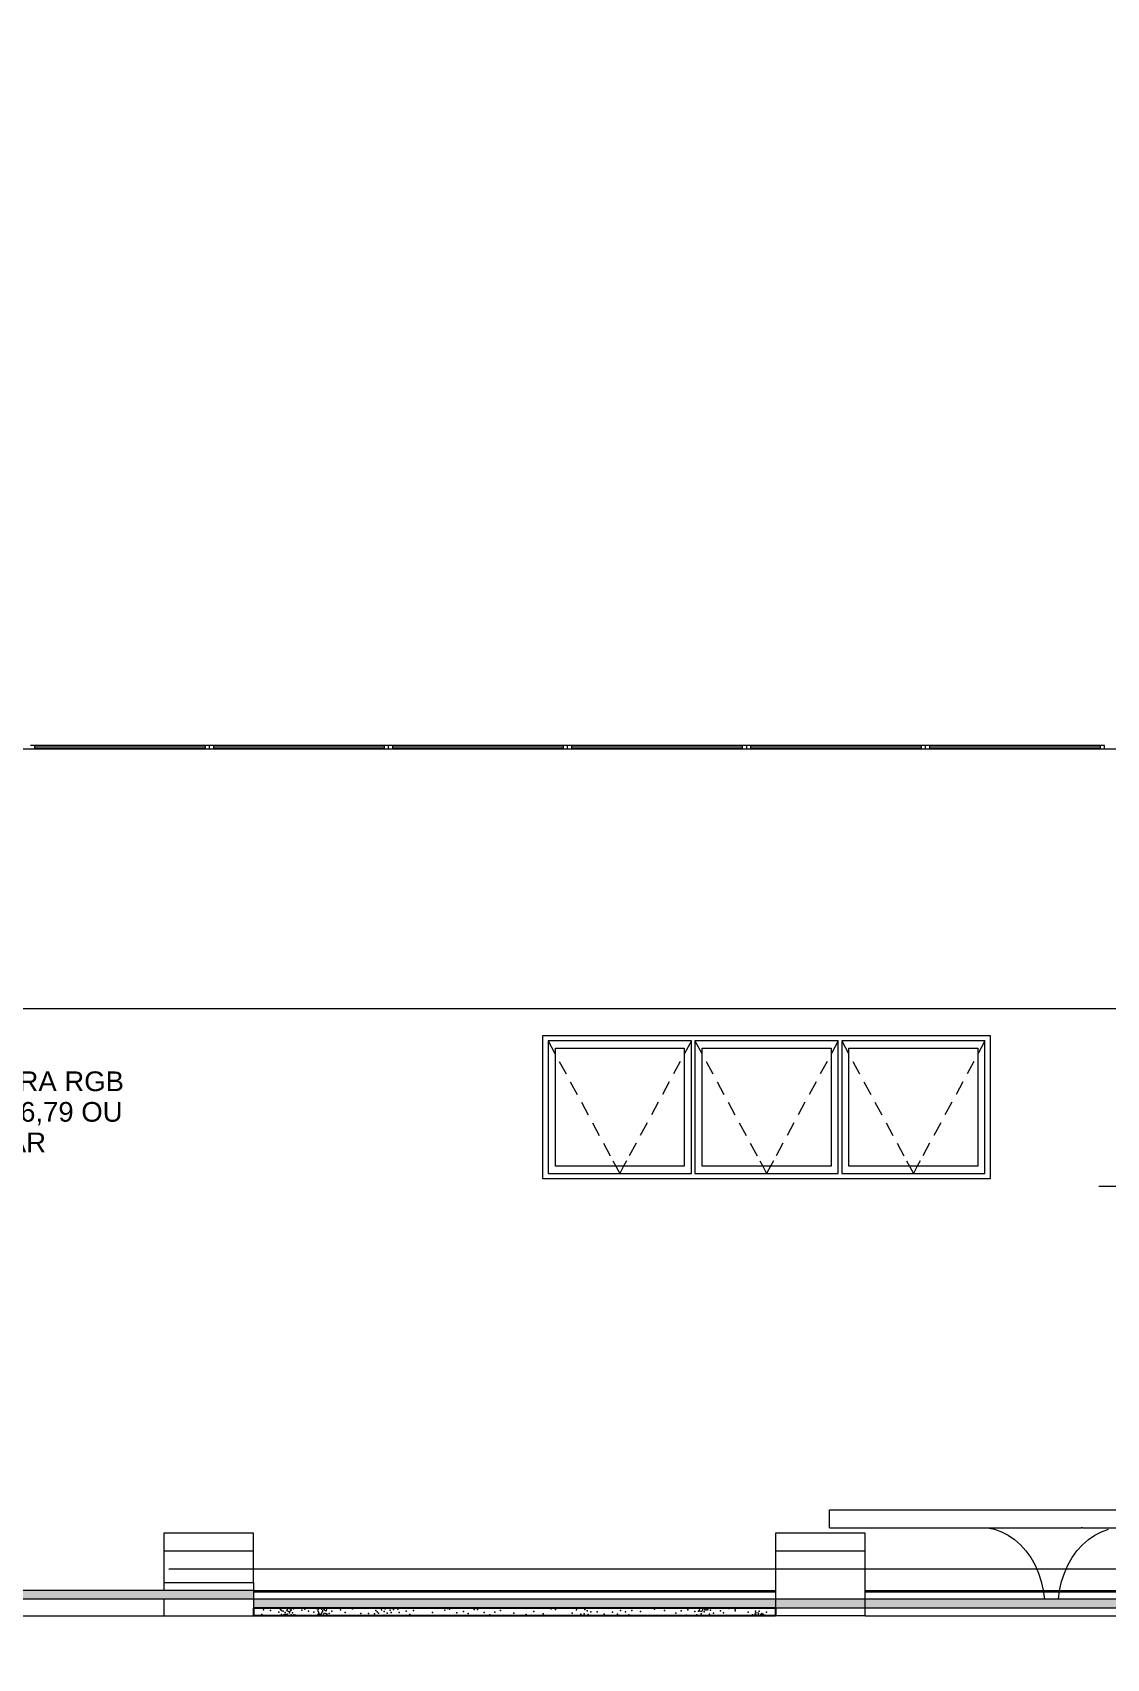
# Model space of a CAD drawing. Header units: metres. Extents: x -1783 to 21505, y -57 to 13660.
# Drawn here: x 13416 to 14016, y 7275 to 8183 of the extents above; entities that cross this region are included whole.
import ezdxf

# ---------------------------------------------------------------- set-up
doc = ezdxf.new("R2010")
doc.units = ezdxf.units.M
doc.header["$MEASUREMENT"] = 0
doc.linetypes.add('AStair_dashed', pattern=[1.8, 0.8, -1])
for name, color, linetype, lineweight in [('01_F1 FACHADA FRONTAL _1_0_Caneta_No__1', 7, 'Continuous', 35), ('01_F1 FACHADA FRONTAL _1_LAJES.EST_Caneta_No__241', 7, 'Continuous', 13), ('01_F1 FACHADA FRONTAL _1_LAJES.EST_Caneta_No__3', 7, 'Continuous', 25), ('01_F1 FACHADA FRONTAL _1_PAREDE CONSTRUIR_Caneta_No__241', 7, 'Continuous', 13), ('01_F1 FACHADA FRONTAL _1_TERRENO.ARQ_Caneta_No__241', 7, 'Continuous', 13)]:
    doc.layers.add(name, color=color, linetype=linetype, lineweight=lineweight)
for name, color, linetype, lineweight, true_color in [('01_F1 FACHADA FRONTAL _1_LAJES.EST_Caneta_No__95', 7, 'Continuous', 0, 0xaeaeae), ('01_F1 FACHADA FRONTAL _1_PAREDE CONSTRUIR_Caneta_No__9', 7, 'Continuous', 5, 0x020202), ('01_F1 FACHADA FRONTAL _1_PAREDE CONSTRUIR_Caneta_No__97', 7, 'Continuous', 5, 0x6b6b6b)]:
    doc.layers.add(name, color=color, linetype=linetype, lineweight=lineweight, true_color=true_color)
for name, color, linetype in [('01_F1 FACHADA FRONTAL _1_PAREDE CONSTRUIR', 7, 'Continuous'), ('01_F1 FACHADA FRONTAL _1_TERRENO.ARQ', 7, 'Continuous'), ('cotas', 7, 'Continuous')]:
    doc.layers.add(name, color=color, linetype=linetype)
doc.styles.add('GENERATED_STYLE_1', font='arial.ttf')

# ---------------------------------------------------------------- blocks, each defined once
blk = doc.blocks.new('*X6670', base_point=(-78.7899, -34.2481))
at = {"layer": '01_F1 FACHADA FRONTAL _1_LAJES.EST_Caneta_No__241', "color": 7, "linetype": 'Continuous', "lineweight": 13, "ltscale": 1000}
for p, q in [((-51.6611, -0.1415), (-51.6608, -0.1329)), ((-51.6608, -0.1329), (-51.6434, -0.1318)), ((-51.6466, -0.1136), (-51.6405, -0.1008)), ((-51.6333, -0.12), (-51.6466, -0.1136)), ((-51.6434, -0.1318), (-51.6458, -0.1415)), ((-51.6405, -0.1008), (-51.6371, -0.1)), ((-51.6333, -0.12), (-51.6196, -0.1088)), ((-51.6308, -0.1), (-51.6196, -0.1088)), ((-51.473, -0.1081), (-51.4645, -0.1)), ((-51.472, -0.1165), (-51.473, -0.1081)), ((-51.472, -0.1165), (-51.4661, -0.1332)), ((-51.4661, -0.1332), (-51.4541, -0.1326)), ((-51.4584, -0.1), (-51.4491, -0.1096)), ((-51.4541, -0.1326), (-51.4449, -0.1166)), ((-51.4491, -0.1096), (-51.4449, -0.1166)), ((-51.443, -0.141), (-51.4389, -0.1256)), ((-51.4397, -0.1415), (-51.443, -0.141)), ((-51.4406, -0.1079), (-51.4321, -0.1)), ((-51.4274, -0.1154), (-51.4406, -0.1079)), ((-51.4389, -0.1256), (-51.4221, -0.1314)), ((-51.4246, -0.0997), (-51.4274, -0.1154)), ((-51.4258, -0.1415), (-51.4221, -0.1314)), ((-49.9685, -0.1394), (-49.9732, -0.1415)), ((-49.9685, -0.1394), (-49.9671, -0.1415)), ((-49.3407, -0.1148), (-49.3401, -0.1)), ((-49.3407, -0.1148), (-49.3277, -0.1176)), ((-49.3206, -0.1), (-49.3277, -0.1176)), ((-49.3126, -0.1101), (-49.3085, -0.1)), ((-49.2967, -0.1109), (-49.3126, -0.1101)), ((-49.3022, -0.1), (-49.2954, -0.1056)), ((-49.2954, -0.1056), (-49.2967, -0.1109)), ((-49.0285, -0.1231), (-49.033, -0.1356)), ((-49.0162, -0.1414), (-49.033, -0.1356)), ((-49.0285, -0.1231), (-49.012, -0.126)), ((-49.012, -0.126), (-49.0162, -0.1414)), ((-49.001, -0.1344), (-49.0051, -0.1415)), ((-48.989, -0.1337), (-49.001, -0.1344)), ((-48.9862, -0.1415), (-48.989, -0.1337))]:
    blk.add_line(p, q, dxfattribs=at)
for p in [(-51.83, -0.1032), (-51.7858, -0.1346), (-51.7761, -0.1095), (-51.7375, -0.1129), (-51.691, -0.1221), (-51.6825, -0.1066), (-51.6762, -0.1348), (-51.6758, -0.1117), (-51.6676, -0.1156), (-51.6566, -0.1234), (-51.638, -0.1402), (-51.6321, -0.126), (-51.6225, -0.1369), (-51.6146, -0.1247), (-51.6095, -0.1025), (-51.608, -0.1363), (-51.5993, -0.1393), (-51.562, -0.1103), (-51.5451, -0.1058), (-51.525, -0.1162), (-51.4963, -0.1215), (-51.4836, -0.1009), (-51.4713, -0.1324), (-51.4613, -0.1374), (-51.4109, -0.1301), (-51.3944, -0.116), (-51.3471, -0.1079), (-51.3199, -0.1238), (-51.2804, -0.1028), (-51.2323, -0.1302), (-51.1902, -0.129), (-51.1561, -0.1318), (-51.1491, -0.1129), (-51.1415, -0.1198), (-51.1342, -0.127), (-51.1185, -0.1085), (-51.1035, -0.1384), (-51.103, -0.118), (-51.0977, -0.1033), (-51.0863, -0.1275), (-51.0696, -0.1109), (-51.0636, -0.1235), (-51.0511, -0.1074), (-51.0511, -0.1405), (-51.0271, -0.1043), (-51.0183, -0.124), (-50.9791, -0.1169), (-50.9598, -0.1346), (-50.9398, -0.1117), (-50.8334, -0.1233), (-50.7633, -0.11), (-50.749, -0.1013), (-50.7369, -0.1044), (-50.6976, -0.126), (-50.6594, -0.1188), (-50.6344, -0.13), (-50.6236, -0.1002), (-50.5996, -0.1067), (-50.5816, -0.1074), (-50.5442, -0.1245), (-50.5129, -0.1368), (-50.4842, -0.1218), (-50.4527, -0.1124), (-50.3788, -0.1279), (-50.3095, -0.1345), (-50.3079, -0.1001), (-50.2658, -0.1187), (-50.2154, -0.1306), (-50.1693, -0.103), (-50.145, -0.1067), (-50.0521, -0.1279), (-50.0282, -0.1088), (-50.0041, -0.1331), (-49.9852, -0.1306), (-49.9818, -0.1073), (-49.9695, -0.1137), (-49.9635, -0.1347), (-49.9492, -0.1198), (-49.9138, -0.1192), (-49.8739, -0.1334), (-49.8272, -0.1224), (-49.7994, -0.1324), (-49.7834, -0.1131), (-49.7541, -0.1193), (-49.7362, -0.1365), (-49.7185, -0.1117), (-49.6713, -0.1188), (-49.5922, -0.106), (-49.5376, -0.1133), (-49.4741, -0.1279), (-49.4434, -0.1151), (-49.4155, -0.1385), (-49.4073, -0.108), (-49.368, -0.1188), (-49.3554, -0.1359), (-49.3476, -0.1155), (-49.3327, -0.1318), (-49.3161, -0.1413), (-49.3156, -0.1209), (-49.2848, -0.1323), (-49.279, -0.1099), (-49.263, -0.1276), (-49.2243, -0.1144), (-49.2073, -0.1258), (-49.1777, -0.1013), (-49.1413, -0.1148), (-49.1411, -0.1043), (-49.0694, -0.1213), (-49.0442, -0.1369), (-49.0282, -0.1162), (-49.0076, -0.1155), (-48.9938, -0.1296), (-48.9838, -0.1346), (-48.9664, -0.1212)]:
    blk.add_point(p, dxfattribs=at)

msp = doc.modelspace()

# ---------------------------------------------------------------- hatches: boundary and pattern name
at = {"layer": '01_F1 FACHADA FRONTAL _1_LAJES.EST_Caneta_No__95', "linetype": 'Continuous', "lineweight": 0, "true_color": 0xaeaeae}
msp.add_hatch(color=253, dxfattribs=at).paths.add_polyline_path([(13539.884, 7307.625), (13539.884, 7302.625), (13831.535, 7302.625), (13831.535, 7307.625)])
at = {"layer": '01_F1 FACHADA FRONTAL _1_TERRENO.ARQ', "linetype": 'Continuous', "lineweight": 0, "true_color": 0x8fbf7f}
for points in [[(13311.568, 7307.625), (13539.884, 7307.625), (13539.884, 7312.625), (13311.568, 7312.625)], [(13831.535, 7302.625), (14287.077, 7302.625), (14287.077, 7307.625), (13831.535, 7307.625)]]:
    msp.add_hatch(color=73, dxfattribs=at).paths.add_polyline_path(points)
at = {"layer": 'cotas'}
h = msp.add_hatch(color=7, dxfattribs=at)
h.dxf.hatch_style = 1
h.paths.add_polyline_path([(21504.961, 13659.963), (10304.961, 13659.963), (10304.961, 5739.963), (21504.961, 5739.963)])
h.paths.add_polyline_path([(10571.627, 13593.296), (21371.627, 13593.296), (21371.627, 5806.63), (10571.627, 5806.63)], flags=16)

# ---------------------------------------------------------------- linework, layer by layer
at = {"layer": '01_F1 FACHADA FRONTAL _1_LAJES.EST_Caneta_No__241', "color": 7, "linetype": 'Continuous', "lineweight": 13, "ltscale": 1000}
for p, q in [((13861.764, 7347.625), (13861.764, 7357.625)), ((13861.764, 7357.625), (14229.764, 7357.625)), ((13539.884, 7344.625), (13489.884, 7344.625)), ((13881.535, 7344.625), (13831.535, 7344.625)), ((13861.764, 7347.625), (13949.764, 7347.625)), ((13949.764, 7347.625), (13989.764, 7347.625)), ((13949.764, 7347.625), (13953.787, 7346.801)), ((13953.787, 7346.801), (13957.709, 7345.415)), ((13957.709, 7345.415), (13961.48, 7343.483)), ((13961.48, 7343.483), (13965.053, 7341.03)), ((13965.053, 7341.03), (13968.381, 7338.089)), ((13989.764, 7347.625), (14001.421, 7347.625)), ((14001.421, 7347.625), (14002.298, 7347.625)), ((14002.944, 7347.625), (14002.298, 7347.625)), ((14002.944, 7347.625), (14009.05, 7347.625)), ((14002.968, 7338.089), (14006.296, 7341.03)), ((14006.296, 7341.03), (14009.868, 7343.483)), ((14009.05, 7347.625), (14009.927, 7347.625)), ((14009.868, 7343.483), (14013.64, 7345.415)), ((14009.927, 7347.625), (14021.584, 7347.625)), ((14013.64, 7345.415), (14017.562, 7346.801)), ((13489.884, 7334.625), (13539.884, 7334.625)), ((13831.535, 7334.625), (13881.535, 7334.625)), ((13968.381, 7338.089), (13971.421, 7334.696)), ((13971.421, 7334.696), (13974.136, 7330.895)), ((13997.213, 7330.895), (13999.927, 7334.696)), ((13999.927, 7334.696), (14002.968, 7338.089)), ((13974.136, 7330.895), (13976.489, 7326.735)), ((13976.489, 7326.735), (13978.451, 7322.269)), ((13992.898, 7322.269), (13994.86, 7326.735)), ((13994.86, 7326.735), (13997.213, 7330.895)), ((13489.884, 7317.091), (13489.884, 7313.735)), ((13489.884, 7317.091), (13539.884, 7317.091)), ((13489.884, 7313.735), (13489.884, 7312.625)), ((13539.884, 7317.091), (13539.884, 7313.735)), ((13539.884, 7313.735), (13539.884, 7312.625)), ((13978.451, 7322.269), (13979.996, 7317.555)), ((13979.996, 7317.555), (13981.106, 7312.653)), ((13990.239, 7312.625), (13991.352, 7317.555)), ((13991.352, 7317.555), (13992.898, 7322.269)), ((13489.884, 7307.625), (13489.884, 7304.555)), ((13489.884, 7304.555), (13489.884, 7299.652)), ((13539.884, 7312.625), (13831.535, 7312.625)), ((13831.535, 7311.625), (13539.884, 7311.625)), ((13539.884, 7307.625), (13539.884, 7302.625)), ((13831.535, 7307.625), (13539.884, 7307.625)), ((13831.535, 7307.625), (13831.535, 7302.625)), ((13881.535, 7312.625), (13981.109, 7312.625)), ((14321.764, 7311.625), (13881.535, 7311.625)), ((13981.106, 7312.653), (13981.109, 7312.625)), ((13981.109, 7312.625), (13990.239, 7312.625)), ((13981.109, 7312.625), (13981.764, 7307.625)), ((13989.584, 7307.625), (13990.239, 7312.625)), ((13990.239, 7312.625), (13990.243, 7312.653)), ((13990.239, 7312.625), (14141.109, 7312.625)), ((13361.568, 7298.47), (13489.884, 7298.47)), ((13489.884, 7299.652), (13489.884, 7298.47)), ((13489.884, 7298.47), (13539.884, 7298.47)), ((13881.535, 7298.47), (13831.535, 7298.47)), ((13881.535, 7298.47), (14287.077, 7298.47))]:
    msp.add_line(p, q, dxfattribs=at)
at = {"layer": '01_F1 FACHADA FRONTAL _1_LAJES.EST_Caneta_No__241', "color": 7, "linetype": 'Continuous', "lineweight": 13, "ltscale": 1000, "flags": 128}
for points in [[(13489.884, 7344.625), (13489.884, 7334.625), (13489.884, 7317.091)], [(13539.884, 7317.091), (13539.884, 7334.625), (13539.884, 7344.625)], [(13831.535, 7344.625), (13831.535, 7334.625), (13831.535, 7307.625)], [(13881.535, 7298.47), (13881.535, 7334.625), (13881.535, 7344.625)]]:
    msp.add_lwpolyline(points, dxfattribs=at)
at = {"layer": '01_F1 FACHADA FRONTAL _1_LAJES.EST_Caneta_No__3', "color": 7, "linetype": 'Continuous', "lineweight": 25, "ltscale": 1000}
for p, q in [((13539.884, 7302.625), (13539.884, 7298.47)), ((13831.535, 7302.625), (13539.884, 7302.625)), ((13831.535, 7298.47), (13539.884, 7298.47)), ((13831.535, 7302.625), (13831.535, 7298.47))]:
    msp.add_line(p, q, dxfattribs=at)
at = {"layer": '01_F1 FACHADA FRONTAL _1_LAJES.EST_Caneta_No__95', "color": 253, "linetype": 'Continuous', "lineweight": 0, "ltscale": 1000, "true_color": 0xaeaeae}
for p, q in [((13515.247, 7784.656), (13415.247, 7784.656)), ((13417.647, 7782.625), (13417.647, 7784.417)), ((13417.647, 7784.417), (13512.847, 7784.417)), ((13512.847, 7783.173), (13417.647, 7783.173)), ((13512.847, 7784.417), (13512.847, 7782.625)), ((13615.247, 7784.656), (13515.247, 7784.656)), ((13515.247, 7782.625), (13515.247, 7784.656)), ((13517.647, 7782.625), (13517.647, 7784.417)), ((13517.647, 7784.417), (13612.847, 7784.417)), ((13612.847, 7783.173), (13517.647, 7783.173)), ((13612.847, 7784.417), (13612.847, 7782.625)), ((13715.247, 7784.656), (13615.247, 7784.656)), ((13615.247, 7782.625), (13615.247, 7784.656)), ((13617.647, 7782.625), (13617.647, 7784.417)), ((13617.647, 7784.417), (13712.847, 7784.417)), ((13712.847, 7783.173), (13617.647, 7783.173)), ((13712.847, 7784.417), (13712.847, 7782.625)), ((13815.247, 7784.656), (13715.247, 7784.656)), ((13715.247, 7782.625), (13715.247, 7784.656)), ((13717.647, 7782.625), (13717.647, 7784.417)), ((13717.647, 7784.417), (13812.847, 7784.417)), ((13812.847, 7783.173), (13717.647, 7783.173)), ((13812.847, 7784.417), (13812.847, 7782.625)), ((13915.247, 7784.656), (13815.247, 7784.656)), ((13815.247, 7784.656), (13815.247, 7782.625)), ((13817.647, 7782.625), (13817.647, 7784.417)), ((13817.647, 7784.417), (13912.847, 7784.417)), ((13912.847, 7783.173), (13817.647, 7783.173)), ((13912.847, 7784.417), (13912.847, 7782.625)), ((14015.247, 7784.656), (13915.247, 7784.656)), ((13915.247, 7782.625), (13915.247, 7784.656)), ((13917.647, 7782.625), (13917.647, 7784.417)), ((13917.647, 7784.417), (14012.847, 7784.417)), ((14012.847, 7783.173), (13917.647, 7783.173)), ((14012.847, 7784.417), (14012.847, 7782.625)), ((14015.247, 7782.625), (14015.247, 7784.656))]:
    msp.add_line(p, q, dxfattribs=at)
at = {"layer": '01_F1 FACHADA FRONTAL _1_PAREDE CONSTRUIR_Caneta_No__241', "color": 7, "linetype": 'Continuous', "lineweight": 13, "ltscale": 1000}
for p, q in [((14321.764, 7782.625), (12074.764, 7782.625)), ((14321.764, 7637.625), (13081.764, 7637.625)), ((13701.514, 7542.625), (13701.514, 7622.625)), ((13701.514, 7622.625), (13951.514, 7622.625)), ((13951.514, 7622.625), (13951.514, 7542.625)), ((13951.514, 7542.625), (13701.514, 7542.625))]:
    msp.add_line(p, q, dxfattribs=at)
at = {"layer": '01_F1 FACHADA FRONTAL _1_PAREDE CONSTRUIR_Caneta_No__9', "color": 18, "linetype": 'Continuous', "lineweight": 5, "ltscale": 1000, "true_color": 0x020202}
for p, q in [((13704.514, 7619.625), (13704.514, 7615.625)), ((13784.514, 7619.625), (13704.514, 7619.625)), ((13704.514, 7615.625), (13704.514, 7549.625)), ((13708.514, 7549.625), (13708.514, 7615.625)), ((13708.514, 7615.625), (13780.514, 7615.625)), ((13780.514, 7615.625), (13780.514, 7549.625)), ((13784.514, 7615.625), (13784.514, 7619.625)), ((13784.514, 7549.625), (13784.514, 7615.625)), ((13786.514, 7619.625), (13786.514, 7615.625)), ((13866.514, 7619.625), (13786.514, 7619.625)), ((13786.514, 7615.625), (13786.514, 7549.625)), ((13790.514, 7549.625), (13790.514, 7615.625)), ((13790.514, 7615.625), (13862.514, 7615.625)), ((13862.514, 7615.625), (13862.514, 7549.625)), ((13866.514, 7615.625), (13866.514, 7619.625)), ((13866.514, 7549.625), (13866.514, 7615.625)), ((13868.514, 7619.625), (13868.514, 7615.625)), ((13948.514, 7619.625), (13868.514, 7619.625)), ((13868.514, 7615.625), (13868.514, 7549.625)), ((13872.514, 7549.625), (13872.514, 7615.625)), ((13872.514, 7615.625), (13944.514, 7615.625)), ((13944.514, 7615.625), (13944.514, 7549.625)), ((13948.514, 7615.625), (13948.514, 7619.625)), ((13948.514, 7549.625), (13948.514, 7615.625)), ((13704.514, 7549.625), (13704.514, 7545.625)), ((13780.514, 7549.625), (13708.514, 7549.625)), ((13784.514, 7545.625), (13784.514, 7549.625)), ((13786.514, 7549.625), (13786.514, 7545.625)), ((13862.514, 7549.625), (13790.514, 7549.625)), ((13866.514, 7545.625), (13866.514, 7549.625)), ((13868.514, 7549.625), (13868.514, 7545.625)), ((13944.514, 7549.625), (13872.514, 7549.625)), ((13948.514, 7545.625), (13948.514, 7549.625)), ((13704.514, 7545.625), (13784.514, 7545.625)), ((13786.514, 7545.625), (13866.514, 7545.625)), ((13868.514, 7545.625), (13948.514, 7545.625))]:
    msp.add_line(p, q, dxfattribs=at)
at = {"layer": '01_F1 FACHADA FRONTAL _1_PAREDE CONSTRUIR_Caneta_No__97', "color": 251, "linetype": 'Continuous', "lineweight": 5, "ltscale": 1000, "true_color": 0x6b6b6b}
for p, q in [((13704.514, 7619.625), (13708.318, 7612.587)), ((13784.514, 7619.625), (13780.71, 7612.587)), ((13786.514, 7619.625), (13790.318, 7612.587)), ((13866.514, 7619.625), (13862.71, 7612.587)), ((13868.514, 7619.625), (13872.318, 7612.587)), ((13948.514, 7619.625), (13944.71, 7612.587)), ((13710.696, 7608.189), (13714.5, 7601.151)), ((13778.333, 7608.189), (13774.528, 7601.151)), ((13792.696, 7608.189), (13796.5, 7601.151)), ((13860.333, 7608.189), (13856.528, 7601.151)), ((13874.696, 7608.189), (13878.5, 7601.151)), ((13942.333, 7608.189), (13938.528, 7601.151)), ((13716.878, 7596.752), (13720.682, 7589.715)), ((13772.151, 7596.752), (13768.347, 7589.715)), ((13798.878, 7596.752), (13802.682, 7589.715)), ((13854.151, 7596.752), (13850.347, 7589.715)), ((13880.878, 7596.752), (13884.682, 7589.715)), ((13936.151, 7596.752), (13932.347, 7589.715)), ((13723.059, 7585.316), (13726.864, 7578.279)), ((13765.969, 7585.316), (13762.165, 7578.279)), ((13805.059, 7585.316), (13808.864, 7578.279)), ((13847.969, 7585.316), (13844.165, 7578.279)), ((13887.059, 7585.316), (13890.864, 7578.279)), ((13929.969, 7585.316), (13926.165, 7578.279)), ((13729.241, 7573.88), (13733.045, 7566.842)), ((13759.787, 7573.88), (13755.983, 7566.842)), ((13811.241, 7573.88), (13815.045, 7566.842)), ((13841.787, 7573.88), (13837.983, 7566.842)), ((13893.241, 7573.88), (13897.045, 7566.842)), ((13923.787, 7573.88), (13919.983, 7566.842)), ((13735.423, 7562.444), (13739.227, 7555.406)), ((13753.606, 7562.444), (13749.802, 7555.406)), ((13817.423, 7562.444), (13821.227, 7555.406)), ((13835.606, 7562.444), (13831.802, 7555.406)), ((13899.423, 7562.444), (13903.227, 7555.406)), ((13917.606, 7562.444), (13913.802, 7555.406)), ((13740.71, 7552.662), (13742.352, 7549.625)), ((13742.352, 7549.625), (13744.514, 7545.625)), ((13746.676, 7549.625), (13744.514, 7545.625)), ((13748.318, 7552.662), (13746.676, 7549.625)), ((13822.71, 7552.662), (13824.352, 7549.625)), ((13824.352, 7549.625), (13826.514, 7545.625)), ((13828.676, 7549.625), (13826.514, 7545.625)), ((13830.318, 7552.662), (13828.676, 7549.625)), ((13904.71, 7552.662), (13906.352, 7549.625)), ((13906.352, 7549.625), (13908.514, 7545.625)), ((13910.676, 7549.625), (13908.514, 7545.625)), ((13912.318, 7552.662), (13910.676, 7549.625))]:
    msp.add_line(p, q, dxfattribs=at)
at = {"layer": '01_F1 FACHADA FRONTAL _1_PAREDE CONSTRUIR_Caneta_No__97', "color": 251, "linetype": 'AStair_dashed', "lineweight": 5, "ltscale": 1000, "true_color": 0x6b6b6b, "flags": 128}
msp.add_lwpolyline([(14292.571, 7324.488), (13359.351, 7324.488), (13359.351, 7538.409), (14292.571, 7538.409)], close=True, dxfattribs=at)
at = {"layer": '01_F1 FACHADA FRONTAL _1_TERRENO.ARQ_Caneta_No__241', "color": 7, "linetype": 'Continuous', "lineweight": 13, "ltscale": 1000}
for p, q in [((13539.884, 7312.625), (13311.568, 7312.625)), ((13539.884, 7307.625), (13311.568, 7307.625)), ((13539.884, 7312.625), (13539.884, 7307.625)), ((14287.077, 7307.625), (13831.535, 7307.625)), ((14287.077, 7302.625), (13831.535, 7302.625))]:
    msp.add_line(p, q, dxfattribs=at)

# ---------------------------------------------------------------- block references
at = {"layer": '01_F1 FACHADA FRONTAL _1_PAREDE CONSTRUIR', "color": 64, "linetype": 'Continuous', "lineweight": 0, "ltscale": 1000, "true_color": 0x80aa00, "xscale": 100, "yscale": 100, "zscale": 100}
msp.add_blockref('*X6670', (10844.181, 3887.816), dxfattribs=at)

# ---------------------------------------------------------------- texts
at = {"layer": '01_F1 FACHADA FRONTAL _1_0_Caneta_No__1', "color": 7, "linetype": 'Continuous', "lineweight": 35, "insert": (13362.522, 7602.576), "char_height": 11, "width": 157.6732, "attachment_point": 1, "line_spacing_factor": 0.931875, "style": 'GENERATED_STYLE_1'}
msp.add_mtext('\\A1;PINTURA RGB 255,226,79 OU SIMILAR', dxfattribs=at)

doc.saveas('drawing.dxf')
